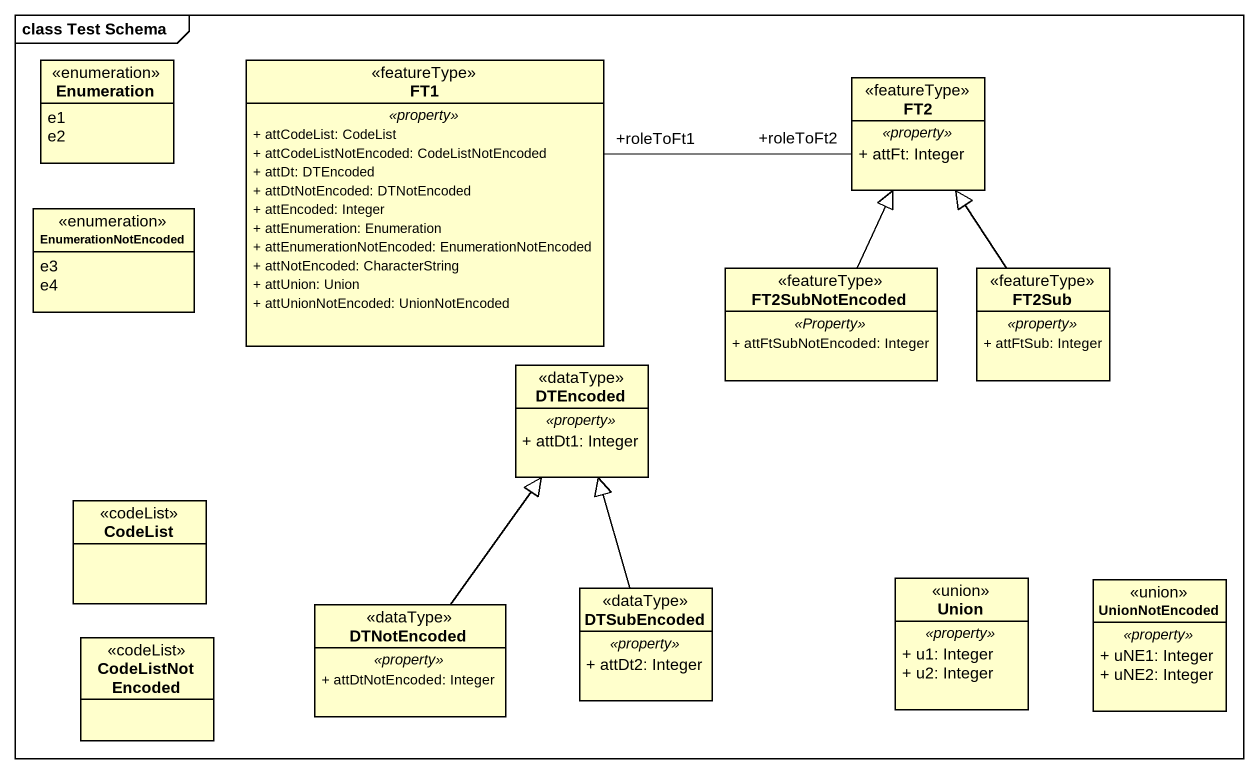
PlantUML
@startuml
mainframe class Test Schema
hide circle
hide empty members
skinparam classAttributeIconSize 0
enum Enumeration {
  e1
  e2
}
class FT1 <<featureType>> {
  .. <<property>> ..
  + attCodeList: CodeList
  + attCodeListNotEncoded: CodeListNotEncoded
  + attDt: DTEncoded
  + attDtNotEncoded: DTNotEncoded
  + attEncoded: Integer
  + attEnumeration: Enumeration
  + attEnumerationNotEncoded: EnumerationNotEncoded
  + attNotEncoded: CharacterString
  + attUnion: Union
  + attUnionNotEncoded: UnionNotEncoded
}
class FT2 <<featureType>> {
  .. <<property>> ..
  + attFt: Integer
}
enum EnumerationNotEncoded {
  e3
  e4
}
class FT2SubNotEncoded <<featureType>> {
  .. <<Property>> ..
  + attFtSubNotEncoded: Integer
}
class FT2Sub <<featureType>> {
  .. <<property>> ..
  + attFtSub: Integer
}
class DTEncoded <<dataType>> {
  .. <<property>> ..
  + attDt1: Integer
}
class CodeList <<codeList>>
class DTNotEncoded <<dataType>> {
  .. <<property>> ..
  + attDtNotEncoded: Integer
}
class DTSubEncoded <<dataType>> {
  .. <<property>> ..
  + attDt2: Integer
}
class Union <<union>> {
  .. <<property>> ..
  + u1: Integer
  + u2: Integer
}
class UnionNotEncoded <<union>> {
  .. <<property>> ..
  + uNE1: Integer
  + uNE2: Integer
}
class CodeListNotEncoded <<codeList>>
FT1 "+roleToFt1" -right- "+roleToFt2" FT2
FT2SubNotEncoded -up-|> FT2
FT2Sub -up-|> FT2
DTNotEncoded -up-|> DTEncoded
DTSubEncoded -up-|> DTEncoded
@enduml
